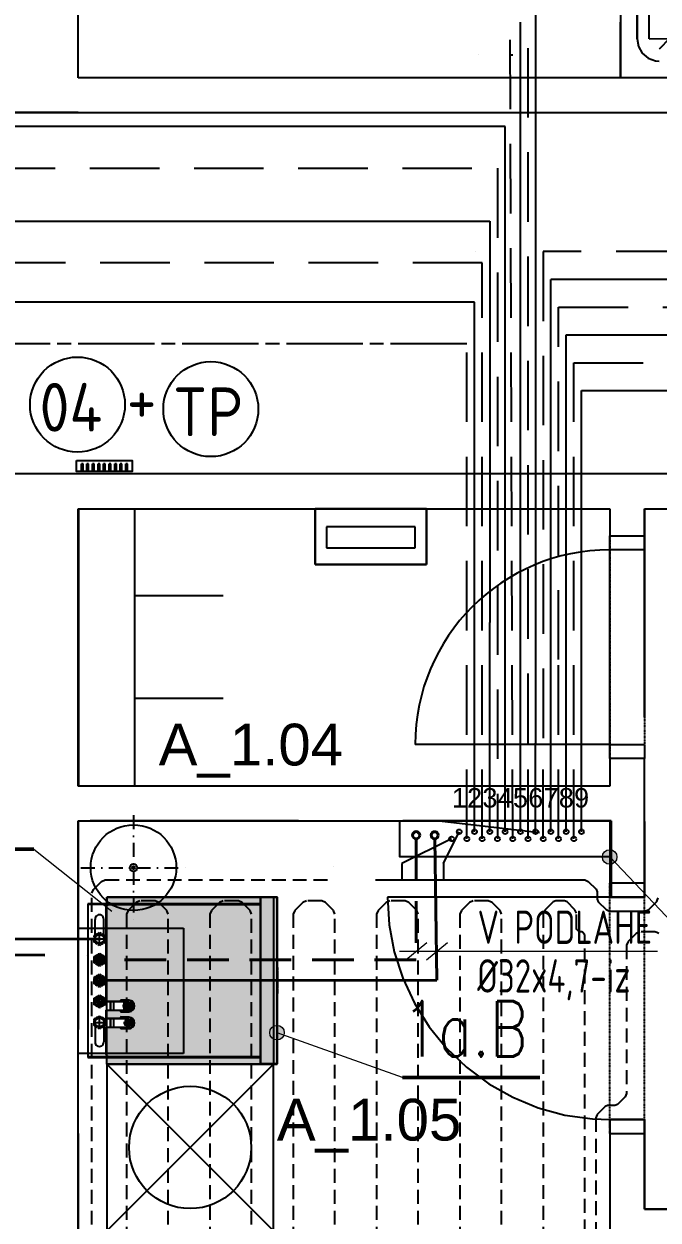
# Model space of a CAD drawing. Extents: x 43000 to 200282, y 3579 to 63943.
# Drawn here: x 116678 to 118962, y 9820 to 14123 of the extents above; entities that cross this region are included whole.
import ezdxf

# ---------------------------------------------------------------- set-up
doc = ezdxf.new("R2010")
doc.units = 0
doc.header["$MEASUREMENT"] = 0
for name, pattern in [('ACAD_ISO06W100', [36, 24, -3, 0, -3, 0, -3, 0, -3]), ('ACAD_ISO11W100', [33, 12, -3, 12, -3, 0, -3]), ('BODKO__IARKOVAN___3MM', [5, 3, -1, 0, -1]), ('DASH', [75, 50, -25]), ('DASHDOT', [1, 0.5, -0.25, 0, -0.25]), ('MITTE', [50.8, 31.75, -6.35, 6.35, -6.35]), ('VERDECKT', [9.525, 6.35, -3.175])]:
    doc.linetypes.add(name, pattern=pattern)
doc.layers.get('0').update_dxf_attribs({"linetype": 'CONTINUOUS'})
for name, color, linetype in [('1__NP___ROZDE_OVA_E', 7, 'CONTINUOUS'), ('DXF_LAYER', 8, 'CONTINUOUS'), ('ODVODN__POTRUBIE___PODL__VYK_', 7, 'CONTINUOUS'), ('OKRAJOV__DILAT_CIA_PDL', 2, 'CONTINUOUS'), ('PODLAHOVKA', 7, 'CONTINUOUS'), ('POLO_KY', 7, 'CONTINUOUS'), ('POMOCN___IARY', 7, 'CONTINUOUS'), ('PR_VODN__POTRUBIE___PODL__VYK_', 7, 'CONTINUOUS'), ('UK_POPIS', 7, 'CONTINUOUS'), ('UK_ZARIADENIE', 7, 'CONTINUOUS'), ('Z_NA_PRECHODOV_CH_POTRUB_', 8, 'CONTINUOUS')]:
    doc.layers.add(name, color=color, linetype=linetype)
for name, color, linetype, lineweight in [('PISMO-R', 6, 'CONTINUOUS', 9), ('ROZVOD', 1, 'CONTINUOUS', 50), ('UK_PRIVOD_45°C', 242, 'CONTINUOUS', 40), ('UK_TC_PRIVOD', 171, 'ACAD_ISO06W100', 40), ('UK_TC_VRAT', 21, 'ACAD_ISO11W100', 40), ('UK_VRAT_35°C', 40, 'DASH', 40), ('ÚK_POPIS', 7, 'CONTINUOUS', 20)]:
    doc.layers.add(name, color=color, linetype=linetype, lineweight=lineweight)
doc.styles.add('ARIAL', font='arial.ttf')
doc.styles.add('ISOCP', font='isocp.shx')
doc.styles.add('ISOCPEUR', font='arial.ttf')
doc.styles.add('TEXT125', font='romans.shx', dxfattribs={"width": 0.8, "height": 100})

# ---------------------------------------------------------------- blocks, each defined once
blk = doc.blocks.new('HVZD PODKLAD')
at = {"layer": 'DXF_LAYER', "color": 8, "linetype": 'Continuous'}
for p, q in [((21553.9, 43465), (21553.9, 41812.1)), ((21553.9, 43465), (21553.9, 41812.1)), ((21613.9, 41952.1), (21613.9, 42975.3)), ((21613.9, 42975.3), (21613.9, 41952.1)), ((21613.9, 41952.1), (21613.9, 42975.3)), ((21657, 41952.1), (21657, 42975.3)), ((19601.1, 41812.1), (19601.1, 42278.6)), ((21553.4, 42012.1), (21553.4, 41812.1)), ((22453.4, 41812.1), (19601.1, 41812.1)), ((19351.1, 41687.1), (22763.1, 41687.1)), ((21960.2, 40387.1), (19351.1, 40387.1)), ((19601.1, 39264.3), (19601.1, 40262.1)), ((19601.1, 40262.1), (20455.2, 40262.1)), ((19604.2, 39264.3), (19604.2, 40262.1)), ((19804.2, 40262.1), (19804.2, 39264.3)), ((20855.2, 40262.1), (20455.2, 40262.1)), ((20455.2, 40262.1), (20455.2, 40062)), ((20455.2, 40262.1), (20855.2, 40262.1)), ((20455.2, 40062), (20455.2, 40262.1)), ((20855.2, 40262.1), (21515.2, 40262.1)), ((20855.2, 40062), (20855.2, 40262.1)), ((20855.2, 40262.1), (20855.2, 40062)), ((21515.2, 40262.1), (21515.2, 40164.2)), ((21640.2, 40262.1), (21960.2, 40262.1)), ((21640.2, 40164.2), (21640.2, 40262.1)), ((20495.2, 40197.1), (20495.2, 40122)), ((20815.2, 40197.1), (20495.2, 40197.1)), ((20815.2, 40122), (20815.2, 40197.1)), ((21515.2, 40164.2), (21640.2, 40164.2)), ((21515.2, 40114.2), (21515.2, 40164.2)), ((21640.2, 40164.2), (21640.2, 40114.2)), ((20495.2, 40122), (20815.2, 40122)), ((21515.2, 39414.2), (21515.2, 40114.2)), ((21640.2, 40114.2), (21515.2, 40114.2)), ((20455.2, 40062), (20855.2, 40062)), ((20855.2, 40062), (20455.2, 40062)), ((20124.2, 39948.2), (19804.2, 39948.2)), ((19804.2, 39580.2), (20124.2, 39580.2)), ((21515.2, 39414.2), (20815.2, 39414.2)), ((21515.2, 39414.2), (21640.2, 39414.2)), ((21515.2, 39364.2), (21515.2, 39414.2)), ((21640.2, 39414.2), (21640.2, 39364.2)), ((21515.2, 39364.2), (21515.2, 39264.3)), ((21640.2, 39364.2), (21515.2, 39364.2)), ((21640.2, 38914.9), (21640.2, 39364.2)), ((21515.2, 39264.3), (19601.1, 39264.3)), ((19601.1, 36914.2), (19601.1, 39139.3)), ((19601.1, 39139.3), (21515.2, 39139.3)), ((21515.2, 39139.3), (21515.2, 38914.9)), ((21515.2, 38914.9), (21515.2, 38864.9)), ((21640.2, 38914.9), (21515.2, 38914.9)), ((21640.2, 38864.9), (21640.2, 38914.9)), ((19705, 38864.5), (20305, 38864.5)), ((19705, 38264.5), (19705, 38864.5)), ((20305, 38864.5), (20305, 38264.5)), ((21515.2, 38864.9), (20715.2, 38864.9)), ((21515.2, 38864.9), (21640.2, 38864.9)), ((20305, 38264.5), (19705, 37664.5)), ((19705, 38264.5), (20305, 37664.5)), ((20305, 38264.5), (19705, 38264.5)), ((19705, 38264.5), (19705, 37664.5)), ((20305, 38264.5), (19705, 38264.5)), ((20305, 37664.5), (20305, 38264.5)), ((21515.2, 38064.9), (21515.2, 38014.9)), ((21640.2, 38064.9), (21515.2, 38064.9)), ((21640.2, 38014.9), (21640.2, 38064.9)), ((21515.2, 38014.9), (21515.2, 36914.2)), ((21515.2, 38014.9), (21640.2, 38014.9)), ((21640.2, 37742), (21640.2, 38014.9)), ((21964.9, 37742), (21640.2, 37742))]:
    blk.add_line(p, q, dxfattribs=at)
at = {"layer": 'DXF_LAYER', "color": 8, "linetype": 'BODKO__IARKOVAN___3MM'}
for p, q in [((21515.2, 40164.2), (21515.2, 39364.2)), ((21640.2, 40164.2), (21640.2, 39364.2)), ((21515.2, 38014.9), (21515.2, 38914.9)), ((21640.2, 38014.9), (21640.2, 38914.9))]:
    blk.add_line(p, q, dxfattribs=at)
blk = doc.blocks.new('HVZD podklad slepal')
at = {"linetype": 'Continuous'}
blk.add_blockref('HVZD PODKLAD', (0, 0), dxfattribs=at)
at = {"layer": 'DXF_LAYER', "color": 7, "style": 'ISOCPEUR'}
for s, p in [('A_1.04', (19891.3, 39338.6)), ('A_1.05', (20316.9, 37989.4))]:
    blk.add_text(s, height=150, dxfattribs=at).set_placement(p)
blk = doc.blocks.new('podklad')
at = {"layer": 'DXF_LAYER', "color": 8, "linetype": 'Continuous'}
for points in [[(99602.2, 4847.2), (99607.1, 4819.8), (99607.1, 4819.8), (99621.1, 4795.7), (99642.4, 4777.8), (99668.6, 4768.4), (99682.2, 4767.2)], [(99602.2, 4847.2), (99607.1, 4819.8), (99607.1, 4819.8), (99621.1, 4795.7), (99642.4, 4777.8), (99668.6, 4768.4), (99682.2, 4767.2)], [(99602.2, 4847.2), (99607.1, 4819.8), (99607.1, 4819.8), (99621.1, 4795.7), (99642.4, 4777.8), (99668.6, 4768.4), (99682.2, 4767.2)], [(99645.4, 4847.2), (99719, 4849.2), (99682.2, 4810.4)]]:
    blk.add_lwpolyline(points, dxfattribs=at)
at = {"layer": 'DXF_LAYER', "color": 7, "linetype": 'Continuous'}
blk.add_lwpolyline([(98703.6, 1760), (98709.8, 1660.7), (98709.8, 1660.7), (98728.2, 1563), (98758.6, 1468.3), (98800.6, 1378.2), (98853.4, 1293.9), (98916.2, 1216.8), (98988.2, 1148.2), (99068.1, 1088.9), (99154.7, 1040.1), (99246.7, 1002.4), (99342.7, 976.3), (99441.2, 962.4), (99503.6, 960)], dxfattribs=at)
at = {"layer": 'DXF_LAYER', "linetype": 'Continuous'}
blk.add_arc((99503.6, 2309.3), 700, 90, 180, dxfattribs=at)
at = {"linetype": 'Continuous'}
blk.add_blockref('HVZD podklad slepal', (77988.4, -37104.9), dxfattribs=at)
blk = doc.blocks.new('podorys 222-s')
for p, q in [((12575.7, 9399.4), (12574.7, 9399.4)), ((12574.7, 9399.4), (12574.7, 8779.4)), ((12575.7, 8778.4), (12575.7, 9399.4)), ((12575.7, 9399.4), (12576.7, 9398.4)), ((13127.1, 9399.4), (12575.7, 9399.4)), ((12575.7, 9383.9), (12575.7, 9330.9)), ((12576.7, 9319.9), (12576.7, 9398.4)), ((12576.7, 9398.4), (13125.1, 9398.4)), ((13125.1, 9398.4), (13126.1, 9399.4)), ((13125.1, 9319.9), (13125.1, 9398.4)), ((13126.1, 9399.4), (13126.1, 8778.4)), ((13126.1, 9330.9), (13126.1, 9383.9)), ((13127.1, 8779.4), (13127.1, 9399.4)), ((12575.7, 9343.4), (12575.7, 9208.4)), ((12687.1, 9373.1), (12630.7, 9373.1)), ((12686.7, 9342.4), (12630.7, 9342.4)), ((12682.9, 9357.4), (12692, 9373.1)), ((12691.9, 9341.8), (12682.9, 9357.4)), ((12709.9, 9341.8), (12691.9, 9341.8)), ((12692, 9373.1), (12709.9, 9373.1)), ((12709.9, 9373.1), (12718.9, 9357.4)), ((12718.9, 9357.4), (12709.9, 9341.8)), ((12758.6, 9357.4), (12767.3, 9372.4)), ((12767.3, 9342.4), (12758.6, 9357.4)), ((12767.3, 9372.4), (12784.6, 9372.4)), ((12784.6, 9342.4), (12767.3, 9342.4)), ((12784.6, 9372.4), (12793.2, 9357.4)), ((12793.2, 9357.4), (12784.6, 9342.4)), ((12833.6, 9357.4), (12842.3, 9372.4)), ((12842.3, 9342.4), (12833.6, 9357.4)), ((12842.3, 9372.4), (12859.6, 9372.4)), ((12859.6, 9342.4), (12842.3, 9342.4)), ((12859.6, 9372.4), (12868.2, 9357.4)), ((12868.2, 9357.4), (12859.6, 9342.4)), ((12908.6, 9357.4), (12917.3, 9372.4)), ((12917.3, 9342.4), (12908.6, 9357.4)), ((12917.3, 9372.4), (12934.6, 9372.4)), ((12934.6, 9342.4), (12917.3, 9342.4)), ((12934.6, 9372.4), (12943.2, 9357.4)), ((12943.2, 9357.4), (12934.6, 9342.4)), ((12982.9, 9357.4), (12992, 9373.1)), ((12991.9, 9341.8), (12982.9, 9357.4)), ((13009.9, 9341.8), (12991.9, 9341.8)), ((12992, 9373.1), (13009.9, 9373.1)), ((13009.9, 9373.1), (13018.9, 9357.4)), ((13018.9, 9357.4), (13009.9, 9341.8)), ((13015, 9373.1), (13071.4, 9373.1)), ((13015.4, 9342.4), (13071.4, 9342.4)), ((13126.1, 9208.4), (13126.1, 9343.4)), ((12550.9, 9331), (12550.9, 8779.4)), ((12576.7, 9209.4), (12576.7, 9333.4)), ((12586.6, 9333.4), (12683.3, 9333.4)), ((12683.3, 9333.4), (12683.3, 9251.4)), ((12683.3, 9318.3), (12714.5, 9318.3)), ((12683.3, 9316.3), (12714.5, 9316.3)), ((12683.3, 9306.3), (12714.5, 9306.3)), ((12714.5, 9333.4), (12744.3, 9333.4)), ((12714.5, 9333.4), (12714.5, 9251.4)), ((12744.3, 9333.4), (12744.3, 9251.4)), ((12744.3, 9318.3), (12775.5, 9318.3)), ((12744.3, 9316.3), (12775.5, 9316.3)), ((12744.3, 9306.3), (12775.5, 9306.3)), ((12775.5, 9333.4), (13115.1, 9333.4)), ((12775.5, 9333.4), (12775.5, 9251.4)), ((13125.1, 9333.4), (13125.1, 9209.4)), ((13150.9, 8779.4), (13150.9, 9331)), ((12678.3, 9280.7), (12678.3, 9251.4)), ((12678.3, 9280.7), (12683.3, 9280.7)), ((12714.5, 9280.7), (12719.5, 9280.7)), ((12719.5, 9280.7), (12719.5, 9251.4)), ((12739.3, 9280.7), (12739.3, 9251.4)), ((12739.3, 9280.7), (12744.3, 9280.7)), ((12759.9, 9271.2), (12759.9, 9271.2)), ((12775.5, 9280.7), (12780.5, 9280.7)), ((12780.5, 9280.7), (12780.5, 9251.4)), ((12576.7, 9209.4), (12575.7, 9208.4)), ((12575.7, 9208.4), (12575.7, 8778.4)), ((12575.7, 9208.4), (12576.7, 9207.4)), ((13126.1, 9208.4), (13125.1, 9209.4)), ((13125.1, 9207.4), (13126.1, 9208.4)), ((13126.1, 8778.4), (13126.1, 9208.4)), ((12576.7, 8779.4), (12576.7, 9207.4)), ((13125.1, 9207.4), (13125.1, 8779.4)), ((12550.9, 9089.4), (12550.9, 9089.4)), ((12550.9, 9089.4), (12550.9, 9089.4)), ((12550.7, 8778.4), (12550.7, 8733.1)), ((12550.7, 8778.4), (12551.7, 8778.4)), ((12574.7, 8779.4), (12550.9, 8779.4)), ((12551.9, 8778.4), (12550.9, 8779.4)), ((12550.9, 8777.4), (12551.9, 8778.4)), ((12551.7, 8778.1), (12551.7, 8778.4)), ((12551.7, 8778.4), (12551.9, 8778.4)), ((13149.9, 8778.4), (12551.9, 8778.4)), ((12551.9, 8778.4), (12575.7, 8778.4)), ((12575.7, 8778.4), (12574.7, 8779.4)), ((12575.7, 8778.4), (12576.7, 8779.4)), ((12575.7, 8778.4), (13126.1, 8778.4)), ((13125.1, 8779.4), (12576.7, 8779.4)), ((13126.1, 8778.4), (13125.1, 8779.4)), ((13127.1, 8779.4), (13126.1, 8778.4)), ((13126.1, 8778.4), (13149.9, 8778.4)), ((13150.9, 8779.4), (13127.1, 8779.4)), ((13150.9, 8779.4), (13149.9, 8778.4)), ((13149.9, 8778.4), (13150.8, 8778.4)), ((13149.9, 8778.4), (13150.9, 8777.4)), ((13150.8, 8777.6), (13150.8, 8778.4)), ((12550.9, 8777.4), (12550.9, 8718.4)), ((12550.9, 8777.4), (13150.9, 8777.4)), ((13150.9, 8718.4), (13150.9, 8777.4)), ((12550.9, 8733.1), (12550.7, 8733.1)), ((12550.9, 8718.4), (13150.9, 8718.4)), ((13130.4, 8718.3), (13130.5, 8718.3)), ((13130.5, 8718.3), (13130.7, 8718.3)), ((13130.7, 8718.3), (13131.2, 8718.3)), ((13131.2, 8718.3), (13132.2, 8718.3)), ((13132.2, 8718.3), (13132.8, 8718.3)), ((13132.8, 8718.3), (13133.3, 8718.3)), ((13133.3, 8718.3), (13133.6, 8718.3)), ((13133.6, 8718.3), (13133.9, 8718.3)), ((13133.9, 8718.3), (13134.4, 8718.3)), ((13134.4, 8718.3), (13134.7, 8718.3)), ((13134.7, 8718.3), (13135, 8718.3)), ((13135, 8718.3), (13135, 8718.3)), ((13135, 8718.3), (13135.1, 8718.3)), ((13135.1, 8718.3), (13135.1, 8718.3)), ((13135.1, 8718.3), (13136.6, 8718.3)), ((13136.6, 8718.3), (13136.6, 8718.3)), ((13136.6, 8718.3), (13136.7, 8718.3)), ((13136.7, 8718.3), (13136.8, 8718.3))]:
    blk.add_line(p, q)
at = {"color": 1, "linetype": 'VERDECKT'}
for p, q in [((12678, 9357.4), (12689.5, 9377.2)), ((12689.5, 9337.6), (12678, 9357.4)), ((12689.5, 9377.2), (12712.4, 9377.2)), ((12712.4, 9337.6), (12689.5, 9337.6)), ((12712.4, 9377.2), (12723.8, 9357.4)), ((12723.8, 9357.4), (12712.4, 9337.6)), ((12753, 9357.4), (12764.5, 9377.2)), ((12764.5, 9337.6), (12753, 9357.4)), ((12764.5, 9377.2), (12787.4, 9377.2)), ((12787.4, 9337.6), (12764.5, 9337.6)), ((12787.4, 9377.2), (12798.8, 9357.4)), ((12798.8, 9357.4), (12787.4, 9337.6)), ((12828, 9357.4), (12839.5, 9377.2)), ((12839.5, 9337.6), (12828, 9357.4)), ((12839.5, 9377.2), (12862.4, 9377.2)), ((12862.4, 9337.6), (12839.5, 9337.6)), ((12862.4, 9377.2), (12873.8, 9357.4)), ((12873.8, 9357.4), (12862.4, 9337.6)), ((12903, 9357.4), (12914.5, 9377.2)), ((12914.5, 9337.6), (12903, 9357.4)), ((12914.5, 9377.2), (12937.4, 9377.2)), ((12937.4, 9337.6), (12914.5, 9337.6)), ((12937.4, 9377.2), (12948.8, 9357.4)), ((12948.8, 9357.4), (12937.4, 9337.6)), ((12978, 9357.4), (12989.5, 9377.2)), ((12989.5, 9337.6), (12978, 9357.4)), ((12989.5, 9377.2), (13012.4, 9377.2)), ((13012.4, 9337.6), (12989.5, 9337.6)), ((13012.4, 9377.2), (13023.8, 9357.4)), ((13023.8, 9357.4), (13012.4, 9337.6))]:
    blk.add_line(p, q, dxfattribs=at)
at = {"color": 1, "linetype": 'MITTE'}
for p, q in [((12678, 9357.4), (12723.8, 9357.4)), ((12683.6, 9357.4), (12718.2, 9357.4)), ((12700.9, 9377.2), (12700.9, 9337.6)), ((12700.9, 9372.4), (12700.9, 9342.4)), ((12753, 9357.4), (12798.8, 9357.4)), ((12758.6, 9357.4), (12793.2, 9357.4)), ((12775.9, 9377.2), (12775.9, 9337.6)), ((12775.9, 9372.4), (12775.9, 9342.4)), ((12828, 9357.4), (12873.8, 9357.4)), ((12833.6, 9357.4), (12868.2, 9357.4)), ((12850.9, 9377.2), (12850.9, 9337.6)), ((12850.9, 9372.4), (12850.9, 9342.4)), ((12903, 9357.4), (12948.8, 9357.4)), ((12908.6, 9357.4), (12943.2, 9357.4)), ((12925.9, 9377.2), (12925.9, 9337.6)), ((12925.9, 9372.4), (12925.9, 9342.4)), ((12978, 9357.4), (13023.8, 9357.4)), ((12983.6, 9357.4), (13018.2, 9357.4)), ((13000.9, 9377.2), (13000.9, 9337.6)), ((13000.9, 9372.4), (13000.9, 9342.4)), ((12680.5, 9251.4), (12717.3, 9251.4)), ((12698.9, 9271.2), (12698.9, 9231.6)), ((12698.9, 9269.8), (12698.9, 9233)), ((12741.5, 9251.4), (12778.3, 9251.4)), ((12759.9, 9271.2), (12759.9, 9231.6)), ((12759.9, 9269.8), (12759.9, 9233))]:
    blk.add_line(p, q, dxfattribs=at)
at = {"color": 7, "true_color": 0xffffff}
for p, q in [((12550.9, 9331), (12576.7, 9331)), ((13150.9, 9331), (13127.1, 9331))]:
    blk.add_line(p, q, dxfattribs=at)
at = {"color": 1}
for p, q in [((12808.5, 8717.6), (12804.5, 8717.6)), ((12804.5, 8717.6), (12804.5, 8717.2)), ((12808.5, 8717.2), (12804.5, 8717.2)), ((12808.5, 8717.6), (12808.5, 8717.2)), ((12811.3, 8717.6), (12808.5, 8717.6)), ((12811.3, 8717.2), (12808.5, 8717.2)), ((12814.1, 8717.6), (12811.3, 8717.6)), ((12811.3, 8717.6), (12811.3, 8717.2)), ((12814.1, 8717.2), (12811.3, 8717.2)), ((12817.9, 8717.6), (12814.1, 8717.6)), ((12814.1, 8717.6), (12814.1, 8717.2)), ((12817.9, 8717.2), (12814.1, 8717.2)), ((12817.9, 8717.6), (12817.9, 8717.2)), ((12822.7, 8717.6), (12819.3, 8717.6)), ((12819.3, 8717.6), (12819.3, 8717.2)), ((12822.7, 8717.2), (12819.3, 8717.2)), ((12822.7, 8717.6), (12822.7, 8717.2)), ((12834.9, 8717.6), (12825.7, 8717.6)), ((12825.7, 8717.6), (12825.7, 8717.2)), ((12834.9, 8717.2), (12825.7, 8717.2)), ((12834.9, 8717.6), (12834.9, 8717.2)), ((12835.2, 8717.6), (12834.9, 8717.6)), ((12835.2, 8717.2), (12834.9, 8717.2)), ((12835.2, 8717.6), (12835.2, 8717.2)), ((12839.2, 8717.6), (12836.3, 8717.6)), ((12836.3, 8717.6), (12836.3, 8717.2)), ((12839.2, 8717.2), (12836.3, 8717.2)), ((12846.6, 8717.6), (12839.2, 8717.6)), ((12839.2, 8717.6), (12839.2, 8717.2)), ((12846.6, 8717.2), (12839.2, 8717.2)), ((12846.9, 8717.6), (12846.6, 8717.6)), ((12846.6, 8717.6), (12846.6, 8717.2)), ((12846.9, 8717.2), (12846.6, 8717.2)), ((12846.9, 8717.6), (12846.9, 8717.2)), ((12848.8, 8717.6), (12853.3, 8717.6)), ((12848.8, 8717.6), (12848.8, 8717.2)), ((12853.3, 8717.2), (12848.8, 8717.2)), ((12853.3, 8717.6), (12853.3, 8717.2)), ((12853.3, 8717.6), (12854.9, 8717.6)), ((12854.9, 8717.2), (12853.3, 8717.2)), ((12854.9, 8717.6), (12856.4, 8717.6)), ((12854.9, 8717.6), (12854.9, 8717.2)), ((12856.4, 8717.2), (12854.9, 8717.2)), ((12856.4, 8717.6), (12860.9, 8717.6)), ((12856.4, 8717.6), (12856.4, 8717.2)), ((12860.9, 8717.2), (12856.4, 8717.2)), ((12860.9, 8717.6), (12860.9, 8717.2)), ((12861.5, 8717.6), (12866, 8717.6)), ((12861.5, 8717.6), (12861.5, 8717.2)), ((12866, 8717.2), (12861.5, 8717.2)), ((12866, 8717.6), (12869.7, 8717.6)), ((12866, 8717.6), (12866, 8717.2)), ((12869.7, 8717.2), (12866, 8717.2)), ((12869.7, 8717.6), (12874.1, 8717.6)), ((12869.7, 8717.6), (12869.7, 8717.2)), ((12874.1, 8717.2), (12869.7, 8717.2)), ((12874.1, 8717.6), (12874.1, 8717.2)), ((12875, 8717.6), (12878.3, 8717.6)), ((12875, 8717.6), (12875, 8717.2)), ((12878.3, 8717.2), (12875, 8717.2)), ((12878.3, 8717.6), (12882.1, 8717.6)), ((12878.3, 8717.6), (12878.3, 8717.2)), ((12882.1, 8717.2), (12878.3, 8717.2)), ((12882.1, 8717.6), (12885.3, 8717.6)), ((12882.1, 8717.6), (12882.1, 8717.2)), ((12885.3, 8717.2), (12882.1, 8717.2)), ((12885.3, 8717.6), (12885.3, 8717.2)), ((12888, 8717.6), (12891.3, 8717.6)), ((12888, 8717.6), (12888, 8717.2)), ((12891.3, 8717.2), (12888, 8717.2)), ((12891.3, 8717.6), (12895.1, 8717.6)), ((12891.3, 8717.6), (12891.3, 8717.2)), ((12895.1, 8717.2), (12891.3, 8717.2)), ((12895.1, 8717.6), (12898.3, 8717.6)), ((12895.1, 8717.6), (12895.1, 8717.2)), ((12898.3, 8717.2), (12895.1, 8717.2)), ((12898.3, 8717.6), (12898.3, 8717.2))]:
    blk.add_line(p, q, dxfattribs=at)
at = {"color": 1, "linetype": 'VERDECKT'}
for centre, radius in [((12700.9, 9357.4), 19.7), ((12700.9, 9357.4), 19.7), ((12700.9, 9357.4), 17.7), ((12700.9, 9357.4), 16.5), ((12775.9, 9357.4), 19.7), ((12775.9, 9357.4), 19.7), ((12775.9, 9357.4), 17.7), ((12775.9, 9357.4), 16.5), ((12775.9, 9357.4), 16), ((12775.9, 9357.4), 16), ((12775.9, 9357.4), 9.5), ((12850.9, 9357.4), 19.7), ((12850.9, 9357.4), 19.7), ((12850.9, 9357.4), 17.7), ((12850.9, 9357.4), 16.5), ((12850.9, 9357.4), 16), ((12850.9, 9357.4), 16), ((12850.9, 9357.4), 9.5), ((12925.9, 9357.4), 19.7), ((12925.9, 9357.4), 19.7), ((12925.9, 9357.4), 17.7), ((12925.9, 9357.4), 16.5), ((12925.9, 9357.4), 16), ((12925.9, 9357.4), 16), ((12925.9, 9357.4), 9.5), ((13000.9, 9357.4), 19.7), ((13000.9, 9357.4), 19.7), ((13000.9, 9357.4), 17.7), ((13000.9, 9357.4), 16.5), ((12698.9, 9251.4), 15.6), ((12698.9, 9251.4), 15.6), ((12698.9, 9251.4), 10.1), ((12698.9, 9251.4), 7.48), ((12759.9, 9251.4), 15.6), ((12759.9, 9251.4), 15.6), ((12759.9, 9251.4), 10.1), ((12759.9, 9251.4), 7.48)]:
    blk.add_circle(centre, radius, dxfattribs=at)
at = {"color": 0, "linetype": 'VERDECKT'}
for centre in [(12700.9, 9357.4), (13000.9, 9357.4)]:
    blk.add_circle(centre, 15.6, dxfattribs=at)
for centre, radius in [((12775.9, 9357.4), 9.4), ((12850.9, 9357.4), 9.4), ((12925.9, 9357.4), 9.4), ((12698.9, 9251.4), 13.4), ((12698.9, 9251.4), 5), ((12759.9, 9251.4), 13.4), ((12759.9, 9251.4), 5)]:
    blk.add_circle(centre, radius)
for centre, radius, start, end in [((12629.7, 9357.7), 15.4, 86.325, 273.675), ((13072.4, 9357.7), 15.4, 266.325, 93.675), ((12586.7, 9323.4), 10, 90, 180), ((13115.1, 9323.4), 10, 0, 90), ((12698.9, 9252.2), 20.6, 182.1889, 357.8111), ((12759.9, 9252.2), 20.6, 182.1889, 357.8111), ((12759.9, 9253.1), 18.9, 34.3712, 145.8692), ((12551.7, 8733.1), 1, 180, 221.7921)]:
    blk.add_arc(centre, radius, start, end)
blk = doc.blocks.new('podorys 222-s2')
at = {"true_color": 0xffffff, "transparency": 33554572}
h = blk.add_hatch(color=7, dxfattribs=at)
h.dxf.hatch_style = 1
h.paths.add_polyline_path([(11247.1, 9331), (11223.3, 9331), (11223.3, 8779.4), (11247.1, 8779.4)])
h.paths.add_polyline_path([(11799.5, 8779.4), (11823.3, 8779.4), (11823.3, 9331), (11799.5, 9331)])
at = {"transparency": 33554572}
h = blk.add_hatch(color=9, dxfattribs=at)
h.dxf.hatch_style = 1
h.paths.add_polyline_path([(11797.5, 9323.4), (11794.5, 9330.5), (11787.5, 9333.4), (11447.9, 9333.4), (11447.9, 9280.7), (11452.9, 9280.7), (11452.9, 9260.6), (11452.9, 9251.4, -0.962508), (11411.7, 9251.4), (11411.7, 9280.7), (11416.7, 9280.7), (11416.7, 9333.4), (11386.9, 9333.4), (11386.9, 9280.7), (11393, 9280.7), (11391.9, 9251.4, -0.962508), (11350.7, 9251.4), (11350.7, 9280.7), (11355.7, 9280.7), (11355.7, 9333.4), (11259.1, 9333.4), (11252, 9330.5), (11249.1, 9323.4), (11249.1, 8777.4), (11797.5, 8777.4)])
at = {"true_color": 0xffffff, "transparency": 33554572}
h = blk.add_hatch(color=7, dxfattribs=at)
h.dxf.hatch_style = 1
h.paths.add_polyline_path([(11224.3, 8777.4), (11224.3, 8718.4), (11823.3, 8718.4), (11823.3, 8777.4)])
blk.add_lwpolyline([(11249.1, 9323.4), (11252, 9330.5), (11259.1, 9333.4), (11355.7, 9333.4), (11355.7, 9280.7), (11350.7, 9280.7), (11350.7, 9251.4), (11351.7, 9245.6), (11355.5, 9238.9), (11363, 9233.3), (11371.3, 9231.6), (11382.6, 9235), (11389.2, 9242), (11391.9, 9251.4), (11393, 9280.7), (11386.9, 9280.7), (11386.9, 9333.4), (11416.7, 9333.4), (11416.7, 9280.7), (11411.7, 9280.7), (11411.7, 9251.4), (11413.6, 9243.4), (11418.7, 9236.6), (11426.5, 9232.4), (11432.3, 9231.6), (11444, 9235.3), (11449.2, 9240.5), (11452.9, 9251.4), (11452.9, 9260.6), (11452.9, 9280.7), (11447.9, 9280.7), (11447.9, 9333.4), (11787.5, 9333.4), (11794.5, 9330.5), (11797.5, 9323.4), (11797.5, 8777.4), (11249.1, 8777.4), (11249.1, 9323.4)])
blk.add_lwpolyline([(11224.3, 8778.4), (11823.3, 8778.4), (11823.3, 8718.4), (11224.3, 8718.4)], close=True)
blk.add_blockref('podorys 222-s', (-1327.7, 0))
blk = doc.blocks.new('N25')
at = {"layer": 'UK_ZARIADENIE', "color": 1, "linetype": 'DASHDOT', "ltscale": 100}
for p, q in [((42084.5, 49788.4), (42084.5, 49410.4)), ((41895.5, 49599.4), (42273.5, 49599.4))]:
    blk.add_line(p, q, dxfattribs=at)
at = {"layer": 'UK_ZARIADENIE'}
for radius in [154, 154, 13.4, 5]:
    blk.add_circle((42084.5, 49599.4), radius, dxfattribs=at)
for start, end in [(90, 180), (180, 270), (270, 90)]:
    blk.add_arc((42084.5, 49599.4), 1.5, start, end, dxfattribs=at)
blk = doc.blocks.new('A$C57FC20A3')
at = {"layer": 'UK_ZARIADENIE', "color": 6, "lineweight": -3}
for p, q in [((0, 183, -5790.8), (28.3, 183, -5790.8)), ((0, 177, -5790.8), (28.3, 177, -5790.8)), ((28.3, 177, -5790.8), (28.3, 183, -5790.8)), ((0, 163, -5790.8), (28.3, 163, -5790.8)), ((0, 157, -5790.8), (28.3, 157, -5790.8)), ((0, 143, -5790.8), (28.3, 143, -5790.8)), ((0, 137, -5790.8), (28.3, 137, -5790.8)), ((28.3, 157, -5790.8), (28.3, 163, -5790.8)), ((28.3, 137, -5790.8), (28.3, 143, -5790.8)), ((0, 123, -5790.8), (28.3, 123, -5790.8)), ((0, 117, -5790.8), (28.3, 117, -5790.8)), ((0, 103, -5790.8), (28.3, 103, -5790.8)), ((0, 97, -5790.8), (28.3, 97, -5790.8)), ((28.3, 117, -5790.8), (28.3, 123, -5790.8)), ((28.3, 97, -5790.8), (28.3, 103, -5790.8)), ((0, 83, -5790.8), (28.3, 83, -5790.8)), ((0, 77, -5790.8), (28.3, 77, -5790.8)), ((0, 63, -5790.8), (28.3, 63, -5790.8)), ((0, 57, -5790.8), (28.3, 57, -5790.8)), ((28.3, 77, -5790.8), (28.3, 83, -5790.8)), ((28.3, 57, -5790.8), (28.3, 63, -5790.8)), ((0, 43, -5790.8), (28.3, 43, -5790.8)), ((0, 37, -5790.8), (28.3, 37, -5790.8)), ((0, 23, -5790.8), (28.3, 23, -5790.8)), ((0, 17, -5790.8), (28.3, 17, -5790.8)), ((28.3, 37, -5790.8), (28.3, 43, -5790.8)), ((28.3, 17, -5790.8), (28.3, 23, -5790.8))]:
    blk.add_line(p, q, dxfattribs=at)
at = {"layer": 'UK_ZARIADENIE', "color": 6, "lineweight": -3, "elevation": -5790.8}
blk.add_lwpolyline([(40, 200), (40, 0), (0, 0), (0, 200)], close=True, dxfattribs=at)

msp = doc.modelspace()

# ---------------------------------------------------------------- hatches: boundary and pattern name
at = {"layer": 'PISMO-R'}
h = msp.add_hatch(color=4, dxfattribs=at)
h.dxf.hatch_style = 1
h.paths.add_polyline_path([(118795.5, 11150.7, -0.32408), (118813.5, 11125.8, -0.414214), (118787.3, 11099.5), (118787.3, 11125.8)])
h.paths.add_polyline_path([(118795.5, 11150.7), (118787.3, 11125.8), (118761, 11125.8, -0.510482)])
h.paths.add_polyline_path([(118761, 11125.8), (118787.3, 11125.8), (118787.3, 11099.5, -0.414214)])
h = msp.add_hatch(color=4, dxfattribs=at)
h.dxf.hatch_style = 1
h.paths.add_polyline_path([(118795.5, 11150.7, -0.32408), (118813.5, 11125.8, -0.414214), (118787.3, 11099.5), (118787.3, 11125.8)])
h.paths.add_polyline_path([(118795.5, 11150.7), (118787.3, 11125.8), (118761, 11125.8, -0.510482)])
h.paths.add_polyline_path([(118761, 11125.8), (118787.3, 11125.8), (118787.3, 11099.5, -0.414214)])
h = msp.add_hatch(color=4, dxfattribs=at)
h.dxf.hatch_style = 1
h.paths.add_polyline_path([(117003.2, 10905.6, 0.32408), (117021.2, 10930.5, 0.414214), (116995, 10956.8), (116995, 10930.5)])
h.paths.add_polyline_path([(117003.2, 10905.6), (116995, 10930.5), (116968.7, 10930.5, 0.510482)])
h.paths.add_polyline_path([(116968.7, 10930.5), (116995, 10930.5), (116995, 10956.8, 0.414214)])
h = msp.add_hatch(color=4, dxfattribs=at)
h.dxf.hatch_style = 1
h.paths.add_polyline_path([(117581.4, 10518.7, 0.32408), (117563.3, 10493.8, 0.414214), (117589.6, 10467.5), (117589.6, 10493.8)])
h.paths.add_polyline_path([(117581.4, 10518.7), (117589.6, 10493.8), (117615.8, 10493.8, 0.510482)])
h.paths.add_polyline_path([(117615.8, 10493.8), (117589.6, 10493.8), (117589.6, 10467.5, 0.414214)])
h = msp.add_hatch(color=4, dxfattribs=at)
h.dxf.hatch_style = 1
h.paths.add_polyline_path([(117581.4, 10518.7, 0.32408), (117563.3, 10493.8, 0.414214), (117589.6, 10467.5), (117589.6, 10493.8)])
h.paths.add_polyline_path([(117581.4, 10518.7), (117589.6, 10493.8), (117615.8, 10493.8, 0.510482)])
h.paths.add_polyline_path([(117615.8, 10493.8), (117589.6, 10493.8), (117589.6, 10467.5, 0.414214)])

# ---------------------------------------------------------------- linework, layer by layer
at = {"linetype": 'Continuous', "ltscale": 0.2}
for p, q in [((116873.2, 10419.5), (116873.2, 10869.5)), ((116873.2, 10869.5), (117253.2, 10869.5)), ((117253.2, 10869.5), (117253.2, 10419.5)), ((117253.2, 10419.5), (116873.2, 10419.5))]:
    msp.add_line(p, q, dxfattribs=at)
at = {"layer": '1__NP___ROZDE_OVA_E', "color": 92}
msp.add_lwpolyline([(118032.3, 11255.8), (118787.3, 11255.8), (118787.3, 11125.8), (118032.3, 11125.8), (118032.3, 11255.8)], dxfattribs=at)
msp.add_lwpolyline([(118032.3, 11255.8), (118787.3, 11255.8), (118787.3, 11125.8), (118032.3, 11125.8), (118032.3, 11255.8)], dxfattribs=at)
at = {"layer": 'DXF_LAYER', "color": 8, "linetype": 'Continuous'}
msp.add_circle((117277, 10081), 220, dxfattribs=at)
at = {"layer": 'ODVODN__POTRUBIE___PODL__VYK_', "color": 172, "linetype": 'DASH', "ltscale": 5}
for p, q in [((118438.3, 11190.8), (118428.1, 14526.5)), ((118493.3, 11535.8), (118493.3, 14376.5)), ((118429.7, 14011.5), (118438.3, 14011.5)), ((111666.2, 13603.6), (118383.3, 13603.6)), ((118383.3, 13603.6), (118383.3, 11190.8)), ((120185.2, 13303.6), (118548.3, 13303.6)), ((118548.3, 13303.6), (118548.3, 11535.8)), ((118328.3, 13263.5), (114144.7, 13263.5)), ((118328.3, 11190.8), (118328.3, 13263.5)), ((118603.3, 11835.8), (118603.3, 13103.6)), ((118603.3, 13103.6), (120430, 13103.6)), ((118273.3, 12971.5), (116623.2, 12971.5)), ((118273.3, 11190.8), (118273.3, 12971.5)), ((118658.3, 11190.8), (118658.3, 12903.6)), ((118658.3, 12903.6), (120735.2, 12903.6)), ((118603.3, 11190.8), (118603.3, 11835.8)), ((118493.3, 11190.8), (118493.3, 11535.8)), ((118548.3, 11190.8), (118548.3, 11535.8)), ((118218.3, 11190.8), (118038.7, 11102.5)), ((118038.7, 11102.5), (118038.7, 11043.2))]:
    msp.add_line(p, q, dxfattribs=at)
at = {"layer": 'ODVODN__POTRUBIE___PODL__VYK_', "color": 172, "linetype": 'DASH'}
msp.add_line((118273.3, 12971.5), (116623.2, 12971.5), dxfattribs=at)
for points in [[(118315.8, 14011.5), (118315.8, 14011.5), (118315.8, 14011.5), (118315.8, 14011.5), (118315.8, 14011.5), (118315.8, 14011.5)], [(118438.3, 14011.5), (118438.3, 14011.5), (118438.3, 14011.5), (118438.3, 14011.5), (118438.3, 14011.5), (118438.3, 14011.5)], [(118383.3, 13603.6), (118383.3, 13603.6), (118383.3, 13603.6), (118383.3, 13603.6), (118383.3, 13603.6), (118383.3, 13603.6)], [(118303.3, 13303.6), (118303.3, 13303.6), (118303.3, 13303.6), (118303.3, 13303.6), (118303.3, 13303.6), (118303.3, 13303.6)], [(118328.3, 13263.5), (118328.3, 13263.5), (118328.3, 13263.5), (118328.3, 13263.5), (118328.3, 13263.5), (118328.3, 13263.5)], [(118358.3, 13103.6), (118358.3, 13103.6), (118358.3, 13103.6), (118358.3, 13103.6), (118358.3, 13103.6), (118358.3, 13103.6)], [(118273.3, 12971.5), (118273.3, 12971.5), (118273.3, 12971.5), (118273.3, 12971.5), (118273.3, 12971.5), (118273.3, 12971.5)], [(118413.3, 12903.6), (118413.3, 12903.6), (118413.3, 12903.6), (118413.3, 12903.6), (118413.3, 12903.6), (118413.3, 12903.6)], [(118218.3, 11190.8), (118218.3, 11190.8), (118218.3, 11190.8), (118218.3, 11190.8), (118218.3, 11190.8), (118218.3, 11190.8)], [(118273.3, 11190.8), (118273.3, 11190.8), (118273.3, 11190.8), (118273.3, 11190.8), (118273.3, 11190.8), (118273.3, 11190.8)], [(118328.3, 11190.8), (118328.3, 11190.8), (118328.3, 11190.8), (118328.3, 11190.8), (118328.3, 11190.8), (118328.3, 11190.8)], [(118383.3, 11190.8), (118383.3, 11190.8), (118383.3, 11190.8), (118383.3, 11190.8), (118383.3, 11190.8), (118383.3, 11190.8)], [(118438.3, 11190.8), (118438.3, 11190.8), (118438.3, 11190.8), (118438.3, 11190.8), (118438.3, 11190.8), (118438.3, 11190.8)], [(118493.3, 11190.8), (118493.3, 11190.8), (118493.3, 11190.8), (118493.3, 11190.8), (118493.3, 11190.8), (118493.3, 11190.8)], [(118548.3, 11190.8), (118548.3, 11190.8), (118548.3, 11190.8), (118548.3, 11190.8), (118548.3, 11190.8), (118548.3, 11190.8)], [(118603.3, 11190.8), (118603.3, 11190.8), (118603.3, 11190.8), (118603.3, 11190.8), (118603.3, 11190.8), (118603.3, 11190.8)], [(118658.3, 11190.8), (118658.3, 11190.8), (118658.3, 11190.8), (118658.3, 11190.8), (118658.3, 11190.8), (118658.3, 11190.8)], [(117793.7, 11093.2), (117793.7, 11093.2), (117793.7, 11093.2), (117793.7, 11093.2)]]:
    msp.add_lwpolyline(points, dxfattribs=at)
for centre in [(118218.3, 11190.8), (118273.3, 11190.8), (118328.3, 11190.8), (118383.3, 11190.8), (118438.3, 11190.8), (118493.3, 11190.8), (118548.3, 11190.8), (118603.3, 11190.8), (118658.3, 11190.8)]:
    msp.add_circle(centre, 8.5, dxfattribs=at)
at = {"layer": 'OKRAJOV__DILAT_CIA_PDL', "color": 0, "linetype": 'DASH', "lineweight": 30, "ltscale": 15}
msp.add_lwpolyline([(118787.3, 9030.7), (118787.3, 10181.4), (118912.3, 10181.4), (118912.3, 9858.5), (120998.2, 9858.5), (120998.2, 12378.6), (118912.3, 12378.6), (118912.3, 10981.4), (118792.3, 10981.4), (118792.3, 11255.8), (116873.2, 11255.8), (116873.2, 9030.7), (118787.3, 9030.7)], dxfattribs=at)
at = {"layer": 'PISMO-R', "color": 4}
for p, q in [((116714.1, 11153.8), (116995, 10930.5)), ((119390.8, 10492.7), (118787.3, 11125.8)), ((118041.2, 10332.9), (117589.6, 10493.8))]:
    msp.add_line(p, q, dxfattribs=at)
for centre in [(118787.3, 11125.8), (118787.3, 11125.8), (117589.6, 10493.8), (117589.6, 10493.8)]:
    msp.add_circle(centre, 26.2, dxfattribs=at)
at = {"layer": 'PODLAHOVKA', "color": 172, "linetype": 'DASH'}
for points in [[(116923.2, 9128.5), (116923.2, 10995.4), (116928.7, 11008.7), (116957.6, 11037.7), (116971, 11043.2), (117793.7, 11043.2)], [(117198.2, 9128.5), (117198.2, 10920.4), (117192.7, 10933.7), (117163.8, 10962.7), (117150.4, 10968.2), (117096.1, 10968.2), (117082.7, 10962.7), (117053.8, 10933.7), (117048.2, 10920.4), (117048.2, 9080.7)], [(117498.2, 9128.5), (117498.2, 10920.4), (117492.7, 10933.7), (117463.8, 10962.7), (117450.4, 10968.2), (117396.1, 10968.2), (117382.7, 10962.7), (117353.8, 10933.7), (117348.2, 10920.4), (117348.2, 9128.5)], [(117798.2, 9128.5), (117798.2, 10920.4), (117792.7, 10933.7), (117763.8, 10962.7), (117750.4, 10968.2), (117696.1, 10968.2), (117682.7, 10962.7), (117653.8, 10933.7), (117648.2, 10920.4), (117648.2, 9128.5)], [(118098.2, 9128.5), (118098.2, 10920.4), (118092.7, 10933.7), (118063.8, 10962.7), (118050.4, 10968.2), (117996.1, 10968.2), (117982.7, 10962.7), (117953.8, 10933.7), (117948.2, 10920.4), (117948.2, 9128.5)], [(118398.2, 9128.5), (118398.2, 10920.4), (118392.7, 10933.7), (118363.8, 10962.7), (118350.4, 10968.2), (118296.1, 10968.2), (118282.7, 10962.7), (118253.8, 10933.7), (118248.2, 10920.4), (118248.2, 9128.5)], [(118698.2, 9096.3), (118698.2, 10844.1), (118696.8, 10847.5), (118688.9, 10855.4), (118686.5, 10856.4), (118679, 10856.4), (118676.6, 10857.4), (118668.7, 10865.3), (118667.3, 10868.8), (118667.3, 10923.7), (118662.1, 10936.1), (118634.1, 10964.1), (118624.2, 10968.2), (118593.7, 10968.2), (118583.8, 10964.1), (118553.7, 10934), (118548.2, 10920.8), (118548.2, 9128.5)], [(118957.1, 10853.7), (118950.4, 10856.4), (118896.1, 10856.4), (118882.7, 10850.9), (118853.8, 10821.9), (118848.2, 10808.6), (118848.2, 10275.6), (118843.1, 10263.3), (118814.9, 10235), (118806.2, 10231.4), (118779.4, 10231.4), (118770.7, 10227.8), (118742.4, 10199.5), (118737.3, 10187.2), (118737.3, 9096.3)]]:
    msp.add_lwpolyline(points, dxfattribs=at)
at = {"layer": 'PODLAHOVKA', "color": 12}
for points in [[(117943.7, 11043.2), (118697.8, 11043.2), (118710.2, 11038), (118738.6, 11009.6), (118742.3, 11000.8), (118742.3, 10973.8), (118745.9, 10965), (118774.4, 10936.6), (118786.8, 10931.4), (118914.5, 10931.4), (118927.8, 10936.9), (118956.8, 10965.9), (118962.3, 10979.2)], [(118963.8, 10850.9), (118957.1, 10853.7)]]:
    msp.add_lwpolyline(points, dxfattribs=at)
at = {"layer": 'POLO_KY', "color": 7}
msp.add_line((118534.3, 11212.8), (118163.3, 11255.8), dxfattribs=at)
at = {"layer": 'POMOCN___IARY', "color": 7}
msp.add_line((116873.2, 13803.6), (116028.6, 13803.6), dxfattribs=at)
at = {"layer": 'PR_VODN__POTRUBIE___PODL__VYK_', "color": 12}
for p, q in [((118520.8, 14276.5), (118520.8, 11535.8)), ((118465.8, 14011.5), (118465.8, 14128.6)), ((118465.8, 11969.8), (118465.8, 14020.8)), ((118410.8, 13753.6), (111666.2, 13753.6)), ((118410.8, 11216.8), (118410.8, 13753.6)), ((114144.7, 13413.5), (118355.8, 13413.5)), ((118355.8, 13413.5), (118355.8, 11969.8)), ((118575.8, 11479.9), (118575.8, 13203.6)), ((120285.2, 13203.6), (118575.8, 13203.6)), ((118300.8, 13121.5), (116623.2, 13121.5)), ((118300.8, 13121.5), (116623.2, 13121.5)), ((118300.8, 11216.8), (118300.8, 13121.5)), ((118630.8, 11835.8), (118630.8, 13003.6)), ((118630.8, 13003.6), (120580, 13003.6)), ((118685.8, 12803.6), (120835.2, 12803.6)), ((118685.8, 11216.8), (118685.8, 12803.6)), ((118355.8, 11216.8), (118355.8, 11969.8)), ((118465.8, 11216.8), (118465.8, 11969.8)), ((118630.8, 11216.8), (118630.8, 11835.8)), ((118520.8, 11216.8), (118520.8, 11535.8)), ((118575.8, 11216.8), (118575.8, 11479.9)), ((118188.7, 11102.5), (118245.8, 11216.8)), ((118188.7, 11102.5), (118188.7, 11043.2))]:
    msp.add_line(p, q, dxfattribs=at)
for centre in [(118245.8, 11216.8), (118300.8, 11216.8), (118355.8, 11216.8), (118410.8, 11216.8), (118465.8, 11216.8), (118520.8, 11216.8), (118575.8, 11216.8), (118630.8, 11216.8), (118685.8, 11216.8)]:
    msp.add_circle(centre, 8.5, dxfattribs=at)
at = {"layer": 'ROZVOD'}
for p, q in [((116714.1, 11153.8), (116219.2, 11153.8)), ((118536.2, 10332.9), (118041.2, 10332.9))]:
    msp.add_line(p, q, dxfattribs=at)
at = {"layer": 'UK_POPIS'}
for centre in [(116871.2, 12753.2), (117351.3, 12736.9, 11581.6)]:
    msp.add_circle(centre, 170.9, dxfattribs=at)
at = {"layer": 'UK_PRIVOD_45°C', "ltscale": 12}
for p, q in [((118157.5, 11191.5), (118164.7, 10683)), ((118164.7, 10683), (116950.6, 10681))]:
    msp.add_line(p, q, dxfattribs=at)
at = {"layer": 'UK_PRIVOD_45°C'}
msp.add_circle((118157.3, 11204.2), 12.7, dxfattribs=at)
at = {"layer": 'UK_TC_PRIVOD', "ltscale": 50}
msp.add_line((108802.9, 10827), (116950.6, 10831), dxfattribs=at)
at = {"layer": 'UK_TC_VRAT', "ltscale": 50}
msp.add_line((108802.9, 10777), (116940.6, 10773.1), dxfattribs=at)
at = {"layer": 'UK_VRAT_35°C', "ltscale": 3}
for p, q in [((118090.6, 11191.6), (118090.6, 10756)), ((118090.6, 10756), (116950.6, 10756))]:
    msp.add_line(p, q, dxfattribs=at)
at = {"layer": 'UK_VRAT_35°C', "linetype": 'ByBlock'}
msp.add_circle((118090.6, 11204.3), 12.7, dxfattribs=at)
at = {"layer": 'Z_NA_PRECHODOV_CH_POTRUB_', "color": 2}
for p, q in [((118912.3, 12280.7), (118912.3, 12280.7)), ((118912.3, 11480.7), (118912.3, 11480.7)), ((117076.2, 11380.8), (117076.2, 11380.8))]:
    msp.add_line(p, q, dxfattribs=at)
at = {"layer": 'ÚK_POPIS', "color": 7}
for p, q in [((118052.8, 10756), (118128.4, 10817.9)), ((118127.8, 10756), (118203.4, 10817.9)), ((118030.2, 10786.9), (118959.4, 10786.9))]:
    msp.add_line(p, q, dxfattribs=at)

# ---------------------------------------------------------------- block references
at = {"linetype": 'Continuous'}
msp.add_blockref('podklad', (19283.7, 9221.4), dxfattribs=at)
at = {"rotation": 89.99999999999999}
msp.add_blockref('podorys 222-s2', (126308, -842.3), dxfattribs=at)
at = {"layer": 'UK_ZARIADENIE', "rotation": 89.99999609827759}
msp.add_blockref('A$C57FC20A3', (117068.1, 12512, 5790.8), dxfattribs=at)
at = {"layer": 'UK_ZARIADENIE'}
msp.add_blockref('N25', (74988.3, -38512.1), dxfattribs=at)

# ---------------------------------------------------------------- texts
at = {"layer": 'DXF_LAYER', "color": 7, "style": 'ISOCPEUR'}
for s, p in [('A_1.04', (117163.4, 11455.2)), ('A_1.05', (117589, 10105.9))]:
    msp.add_text(s, height=150, dxfattribs=at).set_placement(p)
at = {"layer": 'POLO_KY', "color": 7, "style": 'ARIAL'}
for s, p in [('1', (118219, 11303.8)), ('2', (118274, 11303.8)), ('3', (118329, 11303.8)), ('4', (118384, 11303.8)), ('5', (118439, 11303.8)), ('6', (118494, 11303.8)), ('7', (118549, 11303.8)), ('8', (118604, 11303.8)), ('9', (118659, 11303.8))]:
    msp.add_text(s, height=70, dxfattribs=at).set_placement(p)
at = {"layer": 'ROZVOD', "style": 'TEXT125', "width": 0.75}
msp.add_text('1a.B', height=200, dxfattribs=at).set_placement((118041.2, 10407.7))
at = {"layer": 'ÚK_POPIS', "lineweight": 35, "style": 'ISOCP'}
for s, p in [('04', (116734.7, 12656)), ('+', (117048.7, 12684)), ('TP', (117214.8, 12639.7, 11581.6))]:
    msp.add_text(s, height=175, rotation=360, dxfattribs=at).set_placement(p)
at = {"layer": 'ÚK_POPIS', "color": 7, "style": 'ISOCP', "width": 0.8}
for s, p in [('V PODLAHE', (118311.5, 10813.3)), ('Ø32x4,7-iz', (118310.2, 10638))]:
    msp.add_text(s, height=120, dxfattribs=at).set_placement(p)

doc.saveas('drawing.dxf')
